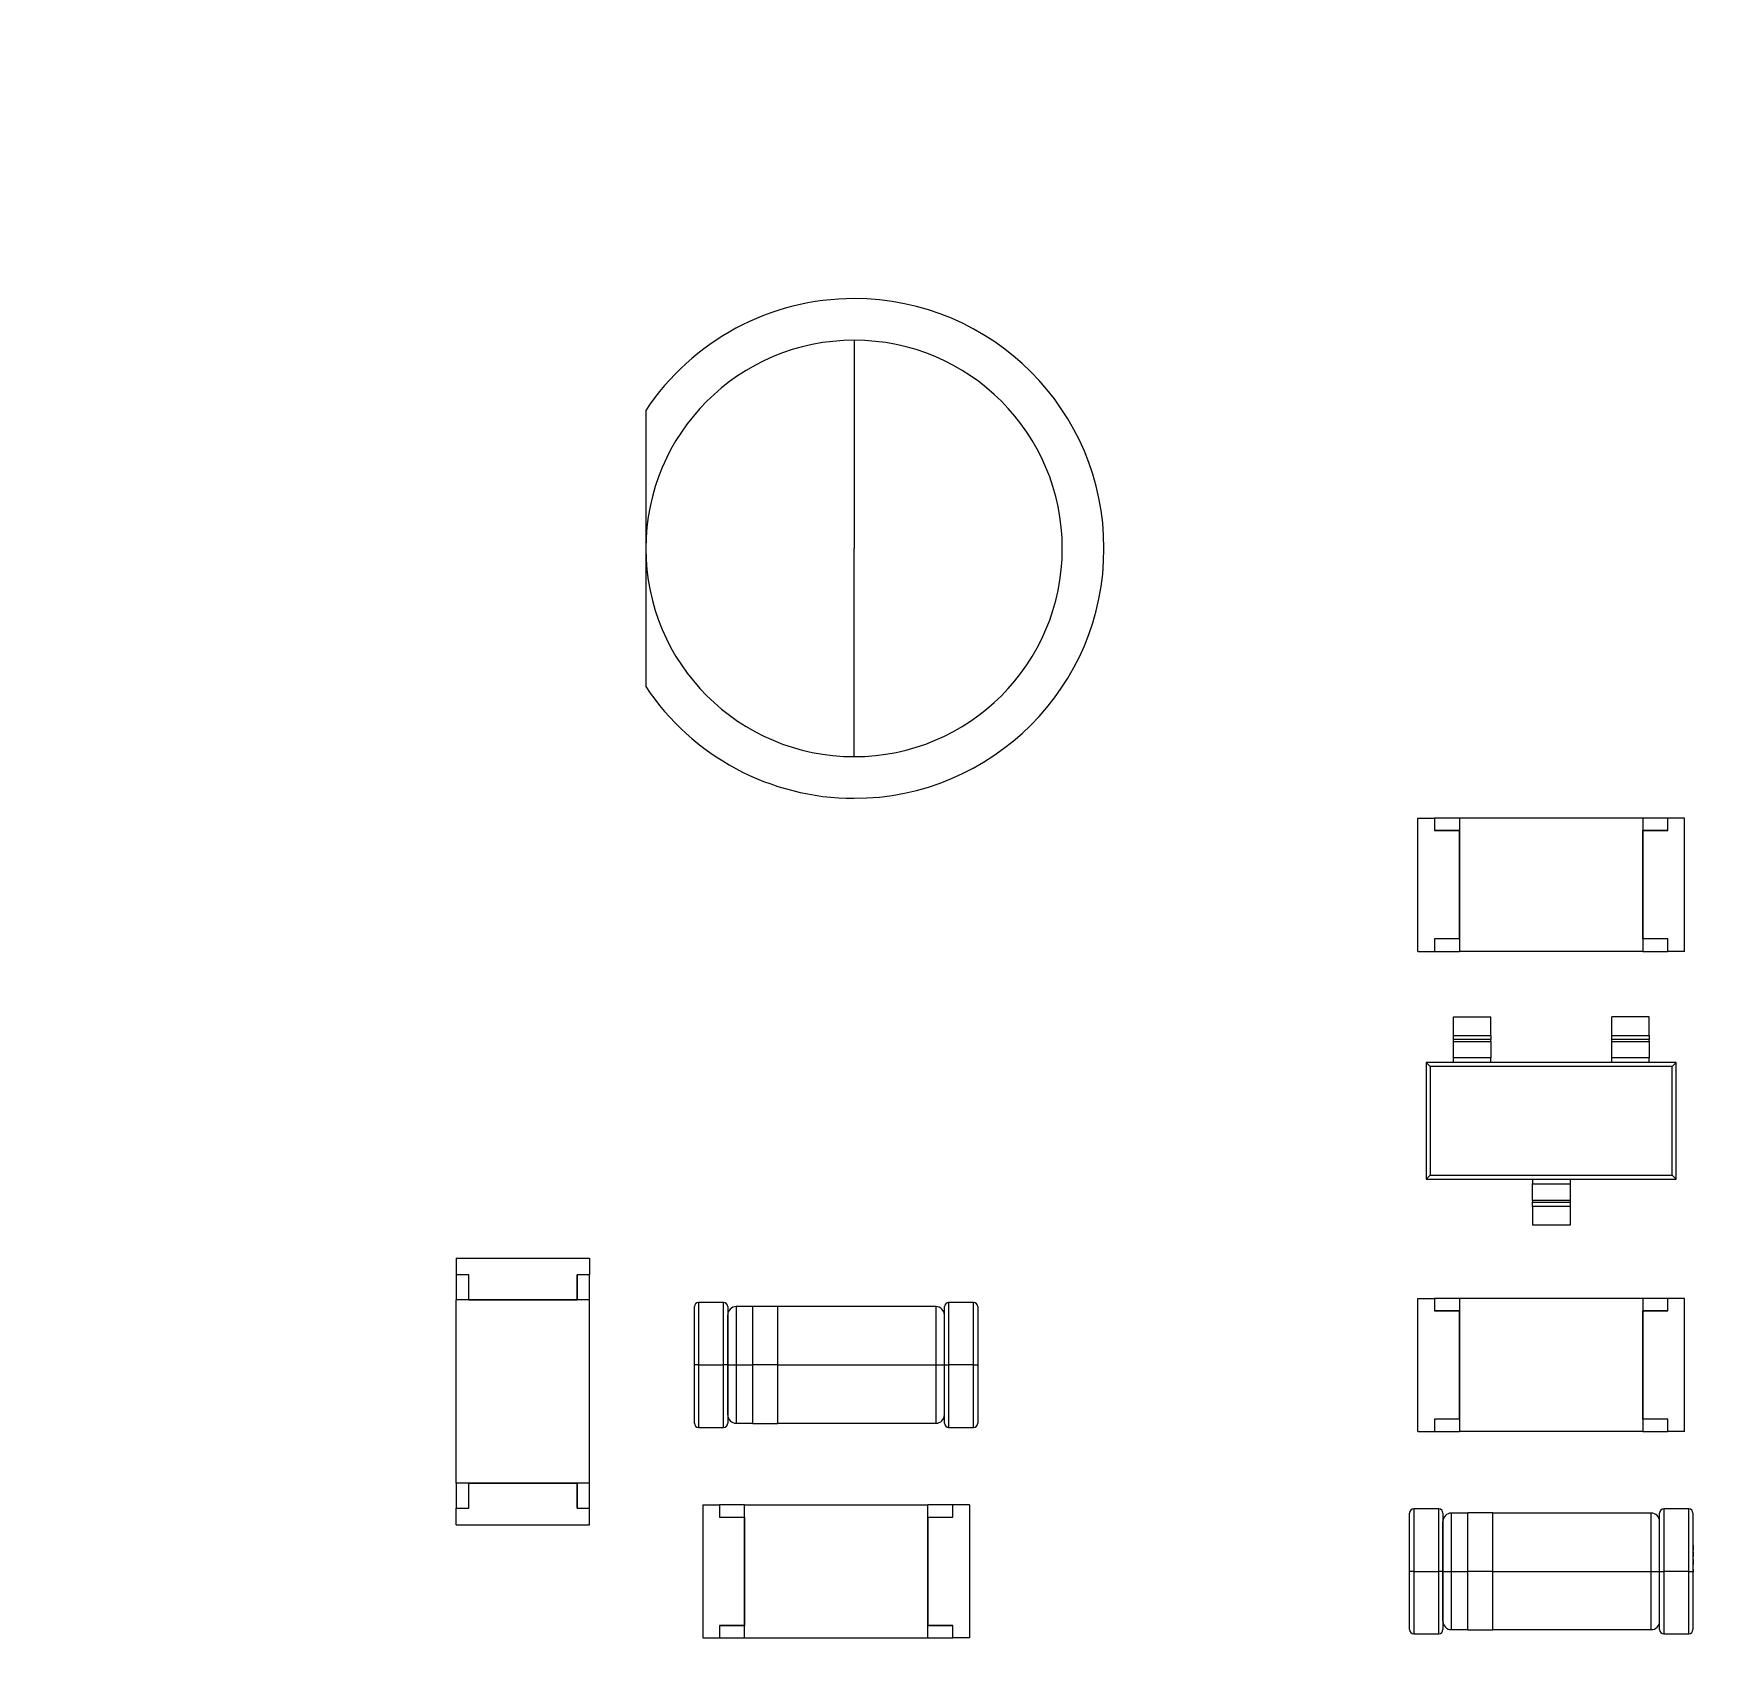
# Model space of a CAD drawing. Header units: millimetres. Extents: x 464 to 694, y 328 to 578.
# Drawn here: x 558.3 to 598.91, y 443.15 to 481.97 of the extents above; entities that cross this region are included whole.
import ezdxf

# ---------------------------------------------------------------- set-up
doc = ezdxf.new("R2010")
doc.units = ezdxf.units.MM

msp = doc.modelspace()

# ---------------------------------------------------------------- linework, layer by layer
at = {"color": 7, "linetype": 'Continuous', "lineweight": 25}
for p, q in [((577.991, 475.612), (577.991, 475.612)), ((577.991, 474.612), (577.991, 469.612)), ((577.991, 474.612), (577.991, 474.612)), ((572.991, 472.929), (572.991, 469.612)), ((572.991, 472.929), (572.991, 472.929)), ((572.991, 469.612), (572.991, 469.612)), ((572.991, 469.612), (572.991, 466.295)), ((577.991, 464.612), (577.991, 469.612)), ((582.991, 469.612), (582.991, 469.612)), ((583.991, 469.612), (583.991, 469.612)), ((591.53, 463.135), (591.53, 463.135)), ((591.53, 463.135), (591.63, 463.135)), ((591.53, 463.135), (591.93, 463.135)), ((591.53, 459.935), (591.53, 463.135)), ((591.63, 463.135), (591.63, 463.135)), ((591.63, 463.135), (591.93, 463.135)), ((591.93, 463.135), (591.93, 462.835)), ((592.53, 463.135), (591.93, 463.135)), ((592.53, 463.135), (591.93, 463.135)), ((596.93, 463.135), (592.53, 463.135)), ((596.93, 463.135), (592.53, 463.135)), ((592.53, 463.135), (592.53, 459.935)), ((596.93, 463.135), (596.93, 459.935)), ((597.53, 463.135), (596.93, 463.135)), ((597.53, 463.135), (596.93, 463.135)), ((597.93, 463.135), (597.53, 463.135)), ((597.83, 463.135), (597.53, 463.135)), ((597.53, 462.835), (597.53, 463.135)), ((597.83, 463.135), (597.83, 463.135)), ((597.93, 463.135), (597.83, 463.135)), ((597.93, 463.135), (597.93, 463.135)), ((597.93, 459.935), (597.93, 463.135)), ((591.93, 462.835), (592.53, 462.835)), ((592.53, 462.835), (591.93, 462.835)), ((592.53, 460.235), (592.53, 462.835)), ((596.93, 460.235), (596.93, 462.835)), ((596.93, 462.835), (597.53, 462.835)), ((597.53, 462.835), (596.93, 462.835)), ((592.53, 460.235), (591.93, 460.235)), ((591.93, 460.235), (591.93, 459.935)), ((597.53, 460.235), (596.93, 460.235)), ((597.53, 459.935), (597.53, 460.235)), ((591.53, 459.935), (591.93, 459.935)), ((591.93, 459.935), (592.53, 459.935)), ((596.93, 459.935), (592.53, 459.935)), ((596.93, 459.935), (597.53, 459.935)), ((597.93, 459.935), (597.53, 459.935)), ((592.38, 458.364), (593.28, 458.364)), ((592.38, 457.918), (592.38, 458.364)), ((593.28, 457.918), (593.28, 458.364)), ((597.08, 458.364), (596.18, 458.364)), ((596.18, 457.918), (596.18, 458.364)), ((597.08, 457.918), (597.08, 458.364)), ((592.38, 457.918), (593.28, 457.918)), ((592.38, 457.818), (592.38, 457.918)), ((593.28, 457.818), (592.38, 457.818)), ((592.38, 457.774), (592.38, 457.818)), ((592.38, 457.774), (593.28, 457.774)), ((592.38, 457.377), (592.38, 457.774)), ((593.28, 457.918), (593.28, 457.818)), ((593.28, 457.774), (593.28, 457.818)), ((593.28, 457.774), (593.28, 457.377)), ((596.18, 457.918), (597.08, 457.918)), ((596.18, 457.818), (596.18, 457.918)), ((597.08, 457.818), (596.18, 457.818)), ((596.18, 457.774), (596.18, 457.818)), ((596.18, 457.377), (596.18, 457.774)), ((596.18, 457.774), (597.08, 457.774)), ((597.08, 457.918), (597.08, 457.818)), ((597.08, 457.774), (597.08, 457.818)), ((597.08, 457.774), (597.08, 457.377)), ((591.826, 457.168), (591.73, 457.264)), ((591.73, 457.264), (591.73, 454.464)), ((592.38, 457.264), (591.73, 457.264)), ((593.28, 457.377), (592.38, 457.377)), ((592.38, 457.264), (592.38, 457.377)), ((593.28, 457.264), (592.38, 457.264)), ((593.28, 457.264), (593.28, 457.377)), ((596.18, 457.264), (593.28, 457.264)), ((596.18, 457.264), (596.18, 457.377)), ((597.08, 457.377), (596.18, 457.377)), ((597.08, 457.264), (596.18, 457.264)), ((597.08, 457.264), (597.08, 457.377)), ((597.73, 457.264), (597.08, 457.264)), ((597.634, 457.168), (597.73, 457.264)), ((597.73, 454.464), (597.73, 457.264)), ((597.634, 457.168), (591.826, 457.168)), ((591.826, 457.168), (591.826, 454.56)), ((597.634, 454.56), (597.634, 457.168)), ((591.826, 454.56), (591.73, 454.464)), ((591.73, 454.464), (594.28, 454.464)), ((591.826, 454.56), (597.634, 454.56)), ((594.28, 454.464), (595.18, 454.464)), ((594.28, 454.464), (594.28, 454.35)), ((595.18, 454.464), (597.73, 454.464)), ((595.18, 454.464), (595.18, 454.35)), ((597.634, 454.56), (597.73, 454.464)), ((594.28, 454.35), (595.18, 454.35)), ((594.28, 453.953), (594.28, 454.35)), ((595.18, 454.35), (595.18, 453.953)), ((595.18, 453.953), (594.28, 453.953)), ((594.28, 453.953), (594.28, 453.909)), ((594.28, 453.909), (595.18, 453.909)), ((594.28, 453.81), (594.28, 453.909)), ((595.18, 453.81), (594.28, 453.81)), ((594.28, 453.81), (594.28, 453.364)), ((595.18, 453.953), (595.18, 453.909)), ((595.18, 453.909), (595.18, 453.81)), ((595.18, 453.81), (595.18, 453.364)), ((595.18, 453.364), (594.28, 453.364)), ((568.441, 452.564), (568.441, 452.164)), ((568.441, 452.564), (571.641, 452.564)), ((571.641, 452.564), (571.641, 452.164)), ((571.641, 452.564), (571.641, 452.464)), ((571.641, 452.564), (571.641, 452.564)), ((571.641, 452.464), (571.641, 452.164)), ((568.741, 452.164), (568.441, 452.164)), ((568.441, 452.164), (568.441, 451.564)), ((568.741, 451.564), (568.741, 452.164)), ((571.641, 452.164), (571.341, 452.164)), ((571.341, 452.164), (571.341, 451.564)), ((571.341, 451.564), (571.341, 452.164)), ((571.641, 451.564), (571.641, 452.164)), ((571.641, 451.564), (571.641, 452.164)), ((568.441, 447.164), (568.441, 451.564)), ((571.641, 451.564), (568.441, 451.564)), ((568.741, 451.564), (571.341, 451.564)), ((571.641, 447.164), (571.641, 451.564)), ((571.641, 447.164), (571.641, 451.564)), ((591.53, 448.403), (591.53, 451.603)), ((591.53, 451.603), (591.93, 451.603)), ((591.53, 451.603), (591.53, 451.603)), ((591.53, 451.603), (591.63, 451.603)), ((591.63, 451.603), (591.63, 451.603)), ((591.63, 451.603), (591.93, 451.603)), ((591.93, 451.603), (591.93, 451.303)), ((592.53, 451.603), (591.93, 451.603)), ((592.53, 451.603), (591.93, 451.603)), ((596.93, 451.603), (592.53, 451.603)), ((596.93, 451.603), (592.53, 451.603)), ((592.53, 451.603), (592.53, 448.403)), ((596.93, 451.603), (596.93, 448.403)), ((597.53, 451.603), (596.93, 451.603)), ((597.53, 451.603), (596.93, 451.603)), ((597.93, 451.603), (597.53, 451.603)), ((597.83, 451.603), (597.53, 451.603)), ((597.53, 451.303), (597.53, 451.603)), ((597.83, 451.603), (597.83, 451.603)), ((597.93, 451.603), (597.83, 451.603)), ((597.93, 451.603), (597.93, 451.603)), ((597.93, 448.403), (597.93, 451.603)), ((574.158, 450.003), (574.158, 451.403)), ((574.858, 451.503), (574.258, 451.503)), ((574.258, 451.503), (574.258, 450.003)), ((574.858, 450.003), (574.858, 451.503)), ((574.958, 451.403), (574.958, 450.003)), ((574.96, 451.203), (574.958, 451.203)), ((574.96, 450.003), (574.96, 451.203)), ((575.56, 451.403), (575.16, 451.403)), ((575.16, 451.403), (575.16, 450.003)), ((576.16, 451.405), (575.56, 451.405)), ((575.56, 450.003), (575.56, 451.405)), ((576.16, 450.003), (576.16, 451.405)), ((579.96, 451.403), (576.16, 451.403)), ((579.96, 450.003), (579.96, 451.403)), ((580.162, 451.203), (580.16, 451.203)), ((580.16, 450.003), (580.16, 451.203)), ((580.162, 450.003), (580.162, 451.403)), ((580.862, 451.503), (580.262, 451.503)), ((580.262, 451.503), (580.262, 450.003)), ((580.862, 450.003), (580.862, 451.503)), ((580.962, 451.403), (580.962, 450.003)), ((591.93, 451.303), (592.53, 451.303)), ((592.53, 451.303), (591.93, 451.303)), ((592.53, 448.703), (592.53, 451.303)), ((596.93, 448.703), (596.93, 451.303)), ((596.93, 451.303), (597.53, 451.303)), ((597.53, 451.303), (596.93, 451.303)), ((580.964, 450.625), (580.962, 450.625)), ((580.964, 450.579), (580.962, 450.579)), ((580.964, 450.562), (580.962, 450.562)), ((580.964, 450.516), (580.962, 450.516)), ((580.964, 450.509), (580.962, 450.509)), ((580.964, 450.49), (580.962, 450.49)), ((580.964, 450.473), (580.962, 450.473)), ((580.964, 450.426), (580.962, 450.426)), ((580.964, 450.409), (580.962, 450.409)), ((580.964, 450.363), (580.962, 450.363)), ((580.964, 450.356), (580.962, 450.356)), ((580.964, 450.338), (580.962, 450.338)), ((580.964, 450.625), (580.964, 450.579)), ((580.964, 450.579), (580.964, 450.562)), ((580.964, 450.562), (580.964, 450.516)), ((580.964, 450.473), (580.964, 450.426)), ((580.964, 450.426), (580.964, 450.409)), ((580.964, 450.409), (580.964, 450.363)), ((580.964, 450.363), (580.964, 450.359)), ((574.158, 448.603), (574.158, 450.003)), ((574.258, 450.003), (574.158, 450.003)), ((574.258, 450.003), (574.858, 450.003)), ((574.258, 450.003), (574.258, 448.503)), ((574.958, 450.003), (574.858, 450.003)), ((574.858, 448.503), (574.858, 450.003)), ((574.958, 450.003), (574.958, 448.603)), ((574.958, 450.003), (574.96, 450.003)), ((574.96, 450.003), (575.16, 450.003)), ((574.96, 448.803), (574.96, 450.003)), ((575.16, 450.003), (575.56, 450.003)), ((575.16, 450.003), (575.16, 448.603)), ((576.16, 450.003), (575.56, 450.003)), ((575.56, 448.601), (575.56, 450.003)), ((576.16, 448.601), (576.16, 450.003)), ((576.16, 450.003), (579.96, 450.003)), ((579.96, 450.003), (580.16, 450.003)), ((579.96, 448.603), (579.96, 450.003)), ((580.16, 448.803), (580.16, 450.003)), ((580.162, 450.003), (580.16, 450.003)), ((580.162, 450.003), (580.262, 450.003)), ((580.162, 448.603), (580.162, 450.003)), ((580.862, 450.003), (580.262, 450.003)), ((580.262, 450.003), (580.262, 448.503)), ((580.862, 450.003), (580.962, 450.003)), ((580.862, 448.503), (580.862, 450.003)), ((580.964, 450.291), (580.962, 450.291)), ((580.964, 450.257), (580.962, 450.257)), ((580.964, 450.238), (580.962, 450.238)), ((580.964, 450.234), (580.962, 450.234)), ((580.964, 450.231), (580.962, 450.231)), ((580.964, 450.168), (580.962, 450.168)), ((580.964, 450.164), (580.962, 450.164)), ((580.964, 450.154), (580.962, 450.154)), ((580.964, 450.154), (580.962, 450.154)), ((580.964, 450.144), (580.962, 450.144)), ((580.964, 450.115), (580.962, 450.115)), ((580.964, 450.07), (580.962, 450.07)), ((580.964, 450.052), (580.962, 450.052)), ((580.964, 450.048), (580.962, 450.048)), ((580.964, 450.047), (580.962, 450.047)), ((580.962, 450.003), (580.962, 448.603)), ((580.964, 449.999), (580.962, 449.999)), ((580.964, 449.983), (580.962, 449.983)), ((580.964, 450.291), (580.964, 450.257)), ((580.964, 450.257), (580.964, 450.238)), ((580.964, 450.238), (580.964, 450.234)), ((580.964, 450.234), (580.964, 450.231)), ((580.964, 450.231), (580.964, 450.168)), ((580.964, 450.048), (580.964, 450.047)), ((580.964, 450.047), (580.964, 449.999)), ((580.964, 449.999), (580.964, 449.983)), ((580.964, 449.883), (580.962, 449.883)), ((580.964, 449.797), (580.962, 449.797)), ((580.964, 449.75), (580.962, 449.75)), ((580.964, 449.632), (580.962, 449.632)), ((580.964, 449.528), (580.962, 449.528)), ((580.964, 449.49), (580.962, 449.49)), ((580.964, 449.47), (580.962, 449.47)), ((580.964, 449.37), (580.962, 449.37)), ((580.964, 449.329), (580.962, 449.329)), ((574.958, 448.803), (574.96, 448.803)), ((580.16, 448.803), (580.162, 448.803)), ((574.258, 448.503), (574.858, 448.503)), ((575.16, 448.603), (575.56, 448.603)), ((575.56, 448.601), (576.16, 448.601)), ((576.16, 448.603), (579.96, 448.603)), ((580.262, 448.503), (580.862, 448.503)), ((591.53, 448.403), (591.93, 448.403)), ((592.53, 448.703), (591.93, 448.703)), ((591.93, 448.703), (591.93, 448.403)), ((591.93, 448.403), (592.53, 448.403)), ((596.93, 448.403), (592.53, 448.403)), ((597.53, 448.703), (596.93, 448.703)), ((596.93, 448.403), (597.53, 448.403)), ((597.53, 448.403), (597.53, 448.703)), ((597.93, 448.403), (597.53, 448.403)), ((571.641, 447.164), (568.441, 447.164)), ((568.441, 447.164), (568.441, 446.564)), ((568.741, 446.564), (568.741, 447.164)), ((568.741, 447.164), (571.341, 447.164)), ((571.341, 447.164), (571.341, 446.564)), ((571.341, 446.564), (571.341, 447.164)), ((571.641, 446.564), (571.641, 447.164)), ((571.641, 446.564), (571.641, 447.164)), ((568.441, 446.164), (568.441, 446.564)), ((568.441, 446.564), (568.741, 446.564)), ((571.341, 446.564), (571.641, 446.564)), ((571.641, 446.164), (571.641, 446.564)), ((571.641, 446.264), (571.641, 446.564)), ((574.36, 446.646), (574.36, 443.446)), ((574.36, 446.646), (574.76, 446.646)), ((574.76, 446.646), (574.76, 446.346)), ((575.36, 446.646), (574.76, 446.646)), ((574.76, 446.346), (575.36, 446.346)), ((575.36, 446.646), (579.76, 446.646)), ((575.36, 443.446), (575.36, 446.646)), ((575.36, 446.346), (575.36, 443.746)), ((579.76, 443.446), (579.76, 446.646)), ((580.36, 446.646), (579.76, 446.646)), ((579.76, 446.346), (579.76, 443.746)), ((579.76, 446.346), (580.36, 446.346)), ((580.76, 446.646), (580.36, 446.646)), ((580.36, 446.346), (580.36, 446.646)), ((580.76, 446.646), (580.76, 443.446)), ((591.328, 445.046), (591.328, 446.446)), ((592.028, 446.546), (591.428, 446.546)), ((591.428, 446.546), (591.428, 445.046)), ((592.028, 445.046), (592.028, 446.546)), ((592.128, 446.446), (592.128, 445.046)), ((592.73, 446.446), (592.33, 446.446)), ((592.33, 446.446), (592.33, 445.046)), ((593.33, 446.448), (592.73, 446.448)), ((592.73, 445.046), (592.73, 446.448)), ((593.33, 445.046), (593.33, 446.448)), ((597.13, 446.446), (593.33, 446.446)), ((597.13, 445.046), (597.13, 446.446)), ((597.332, 445.046), (597.332, 446.446)), ((598.032, 446.546), (597.432, 446.546)), ((597.432, 446.546), (597.432, 445.046)), ((598.032, 445.046), (598.032, 446.546)), ((598.132, 446.446), (598.132, 445.046)), ((568.441, 446.164), (571.641, 446.164)), ((571.641, 446.164), (571.641, 446.264)), ((571.641, 446.164), (571.641, 446.164)), ((592.13, 446.246), (592.128, 446.246)), ((592.13, 445.046), (592.13, 446.246)), ((597.332, 446.246), (597.33, 446.246)), ((597.33, 445.046), (597.33, 446.246)), ((598.134, 445.668), (598.132, 445.668)), ((598.134, 445.622), (598.132, 445.622)), ((598.134, 445.605), (598.132, 445.605)), ((598.134, 445.559), (598.132, 445.559)), ((598.134, 445.552), (598.132, 445.552)), ((598.134, 445.533), (598.132, 445.533)), ((598.134, 445.515), (598.132, 445.515)), ((598.134, 445.469), (598.132, 445.469)), ((598.134, 445.668), (598.134, 445.622)), ((598.134, 445.622), (598.134, 445.605)), ((598.134, 445.605), (598.134, 445.559)), ((598.134, 445.515), (598.134, 445.469)), ((598.134, 445.469), (598.134, 445.452)), ((598.134, 445.452), (598.132, 445.452)), ((598.134, 445.406), (598.132, 445.406)), ((598.134, 445.399), (598.132, 445.399)), ((598.134, 445.381), (598.132, 445.381)), ((598.134, 445.334), (598.132, 445.334)), ((598.134, 445.3), (598.132, 445.3)), ((598.134, 445.281), (598.132, 445.281)), ((598.134, 445.277), (598.132, 445.277)), ((598.134, 445.274), (598.132, 445.274)), ((598.134, 445.211), (598.132, 445.211)), ((598.134, 445.207), (598.132, 445.207)), ((598.134, 445.197), (598.132, 445.197)), ((598.134, 445.197), (598.132, 445.197)), ((598.134, 445.186), (598.132, 445.186)), ((598.134, 445.158), (598.132, 445.158)), ((598.134, 445.113), (598.132, 445.113)), ((598.134, 445.095), (598.132, 445.095)), ((598.134, 445.091), (598.132, 445.091)), ((598.134, 445.09), (598.132, 445.09)), ((598.134, 445.452), (598.134, 445.406)), ((598.134, 445.406), (598.134, 445.402)), ((598.134, 445.334), (598.134, 445.3)), ((598.134, 445.3), (598.134, 445.281)), ((598.134, 445.281), (598.134, 445.277)), ((598.134, 445.277), (598.134, 445.274)), ((598.134, 445.274), (598.134, 445.211)), ((598.134, 445.091), (598.134, 445.09)), ((598.134, 445.09), (598.134, 445.042)), ((591.428, 445.046), (591.328, 445.046)), ((591.328, 443.646), (591.328, 445.046)), ((591.428, 445.046), (592.028, 445.046)), ((591.428, 445.046), (591.428, 443.546)), ((592.128, 445.046), (592.028, 445.046)), ((592.028, 443.546), (592.028, 445.046)), ((592.128, 445.046), (592.128, 443.646)), ((592.128, 445.046), (592.13, 445.046)), ((592.13, 443.846), (592.13, 445.046)), ((592.13, 445.046), (592.33, 445.046)), ((592.33, 445.046), (592.73, 445.046)), ((592.33, 445.046), (592.33, 443.646)), ((593.33, 445.046), (592.73, 445.046)), ((592.73, 443.644), (592.73, 445.046)), ((593.33, 443.644), (593.33, 445.046)), ((593.33, 445.046), (597.13, 445.046)), ((597.13, 445.046), (597.33, 445.046)), ((597.13, 443.646), (597.13, 445.046)), ((597.33, 443.846), (597.33, 445.046)), ((597.332, 445.046), (597.33, 445.046)), ((597.332, 445.046), (597.432, 445.046)), ((597.332, 443.646), (597.332, 445.046)), ((598.032, 445.046), (597.432, 445.046)), ((597.432, 445.046), (597.432, 443.546)), ((598.032, 445.046), (598.132, 445.046)), ((598.032, 443.546), (598.032, 445.046)), ((598.132, 445.046), (598.132, 443.646)), ((598.134, 445.042), (598.132, 445.042)), ((598.134, 445.026), (598.132, 445.026)), ((598.134, 444.926), (598.132, 444.926)), ((598.134, 444.84), (598.132, 444.84)), ((598.134, 444.793), (598.132, 444.793)), ((598.134, 444.675), (598.132, 444.675)), ((598.134, 445.042), (598.134, 445.026)), ((598.134, 444.571), (598.132, 444.571)), ((598.134, 444.533), (598.132, 444.533)), ((598.134, 444.513), (598.132, 444.513)), ((598.134, 444.413), (598.132, 444.413)), ((598.134, 444.372), (598.132, 444.372)), ((592.128, 443.846), (592.13, 443.846)), ((597.33, 443.846), (597.332, 443.846)), ((574.36, 443.446), (574.76, 443.446)), ((574.36, 443.446), (574.46, 443.446)), ((574.36, 443.446), (574.36, 443.446)), ((574.46, 443.446), (574.46, 443.446)), ((574.46, 443.446), (574.76, 443.446)), ((575.36, 443.746), (574.76, 443.746)), ((574.76, 443.746), (574.76, 443.446)), ((574.76, 443.746), (575.36, 443.746)), ((574.76, 443.446), (575.36, 443.446)), ((574.76, 443.446), (575.36, 443.446)), ((575.36, 443.446), (579.76, 443.446)), ((575.36, 443.446), (579.76, 443.446)), ((580.36, 443.746), (579.76, 443.746)), ((579.76, 443.746), (580.36, 443.746)), ((579.76, 443.446), (580.36, 443.446)), ((579.76, 443.446), (580.36, 443.446)), ((580.36, 443.446), (580.36, 443.746)), ((580.76, 443.446), (580.36, 443.446)), ((580.66, 443.446), (580.36, 443.446)), ((580.76, 443.446), (580.66, 443.446)), ((580.66, 443.446), (580.66, 443.446)), ((580.76, 443.446), (580.76, 443.446)), ((591.428, 443.546), (592.028, 443.546)), ((592.33, 443.646), (592.73, 443.646)), ((592.73, 443.644), (593.33, 443.644)), ((593.33, 443.646), (597.13, 443.646)), ((597.432, 443.546), (598.032, 443.546))]:
    msp.add_line(p, q, dxfattribs=at)
for centre, radius, start, end in [((578.526, 464), 100.099, 314.4115, 225.62855), ((577.991, 469.612), 6, 90, 146.4427), ((577.991, 469.612), 6, 90, 146.4427), ((577.991, 469.612), 6, 0, 90), ((577.991, 469.612), 6, 270, 90), ((577.991, 469.612), 5, 90, 180), ((577.991, 469.612), 5, 90, 180), ((577.991, 469.612), 5, 0, 90), ((577.991, 469.612), 5, 0, 90), ((577.991, 469.612), 5, 180, 270), ((577.991, 469.612), 5, 270, 0), ((577.991, 469.612), 6, 213.5573, 270), ((574.258, 451.403), 0.1, 90, 180), ((574.858, 451.403), 0.1, 0, 90), ((575.16, 451.203), 0.2, 90, 180), ((579.96, 451.203), 0.2, 0, 90), ((580.262, 451.403), 0.1, 90, 180), ((580.862, 451.403), 0.1, 0, 90), ((575.16, 448.803), 0.2, 180, 270), ((579.96, 448.803), 0.2, 270, 0), ((574.258, 448.603), 0.1, 180, 270), ((574.858, 448.603), 0.1, 270, 0), ((580.262, 448.603), 0.1, 180, 270), ((580.862, 448.603), 0.1, 270, 0), ((591.428, 446.446), 0.1, 90, 180), ((592.028, 446.446), 0.1, 0, 90), ((592.33, 446.246), 0.2, 90, 180), ((597.13, 446.246), 0.2, 0, 90), ((597.432, 446.446), 0.1, 90, 180), ((598.032, 446.446), 0.1, 0, 90), ((592.33, 443.846), 0.2, 180, 270), ((597.13, 443.846), 0.2, 270, 0), ((591.428, 443.646), 0.1, 180, 270), ((592.028, 443.646), 0.1, 270, 0), ((597.432, 443.646), 0.1, 180, 270), ((598.032, 443.646), 0.1, 270, 0)]:
    msp.add_arc(centre, radius, start, end, dxfattribs=at)

doc.saveas('drawing.dxf')
